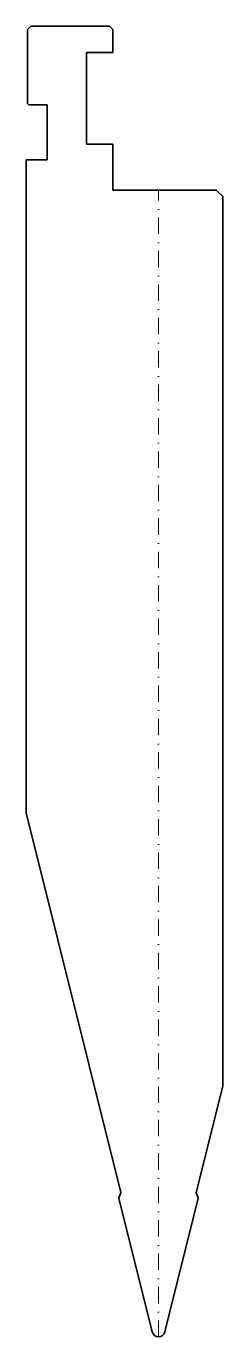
# Model space of a CAD drawing. Header units: millimetres. Extents: x -20 to 10, y 0 to 200.
import ezdxf

# ---------------------------------------------------------------- set-up
doc = ezdxf.new("R2010")
doc.units = ezdxf.units.MM
doc.header["$LTSCALE"] = 5
doc.linetypes.add('AUSGEZOGEN', pattern=[0])
doc.linetypes.add('DASHDOT', pattern=[1, 0.5, -0.25, 0, -0.25])
doc.layers.add('2', color=7, linetype='Continuous')

msp = doc.modelspace()

# ---------------------------------------------------------------- linework, layer by layer
at = {"layer": '2', "color": 7, "linetype": 'AUSGEZOGEN', "lineweight": 35}
for p, q in [((-20, 199.5), (-19.5, 200)), ((-20, 188.2), (-20, 199.5)), ((-19.5, 200), (-7.5, 200)), ((-7.5, 200), (-7, 199.5)), ((-7, 199.5), (-7, 196)), ((-7, 196), (-11, 196)), ((-11, 196), (-11, 182)), ((-19.8, 188), (-20, 188.2)), ((-17, 188), (-19.8, 188)), ((-17, 179.6), (-17, 188)), ((-11, 182), (-7, 182)), ((-7, 182), (-7, 175)), ((-20.2, 79.95), (-20.2, 179.6)), ((-20.2, 179.6), (-17, 179.6)), ((-7, 175), (8.8, 175)), ((8.8, 175), (9.8, 174)), ((9.8, 174), (9.8, 38.24)), ((-5.75, 22), (-20.2, 79.95)), ((9.8, 38.24), (5.75, 22)), ((-6.05, 21.13), (-5.75, 22)), ((-0.97, 0.76), (-6.05, 21.13)), ((6.05, 21.13), (0.97, 0.76)), ((5.75, 22), (6.05, 21.13))]:
    msp.add_line(p, q, dxfattribs=at)
at = {"layer": '2', "color": 7, "linetype": 'DASHDOT', "lineweight": 18}
msp.add_line((0, 0), (0, 175), dxfattribs=at)
at = {"layer": '2', "color": 7, "linetype": 'AUSGEZOGEN', "lineweight": 35}
msp.add_arc((0, 1), 1, 194, 346, dxfattribs=at)

doc.saveas('drawing.dxf')
